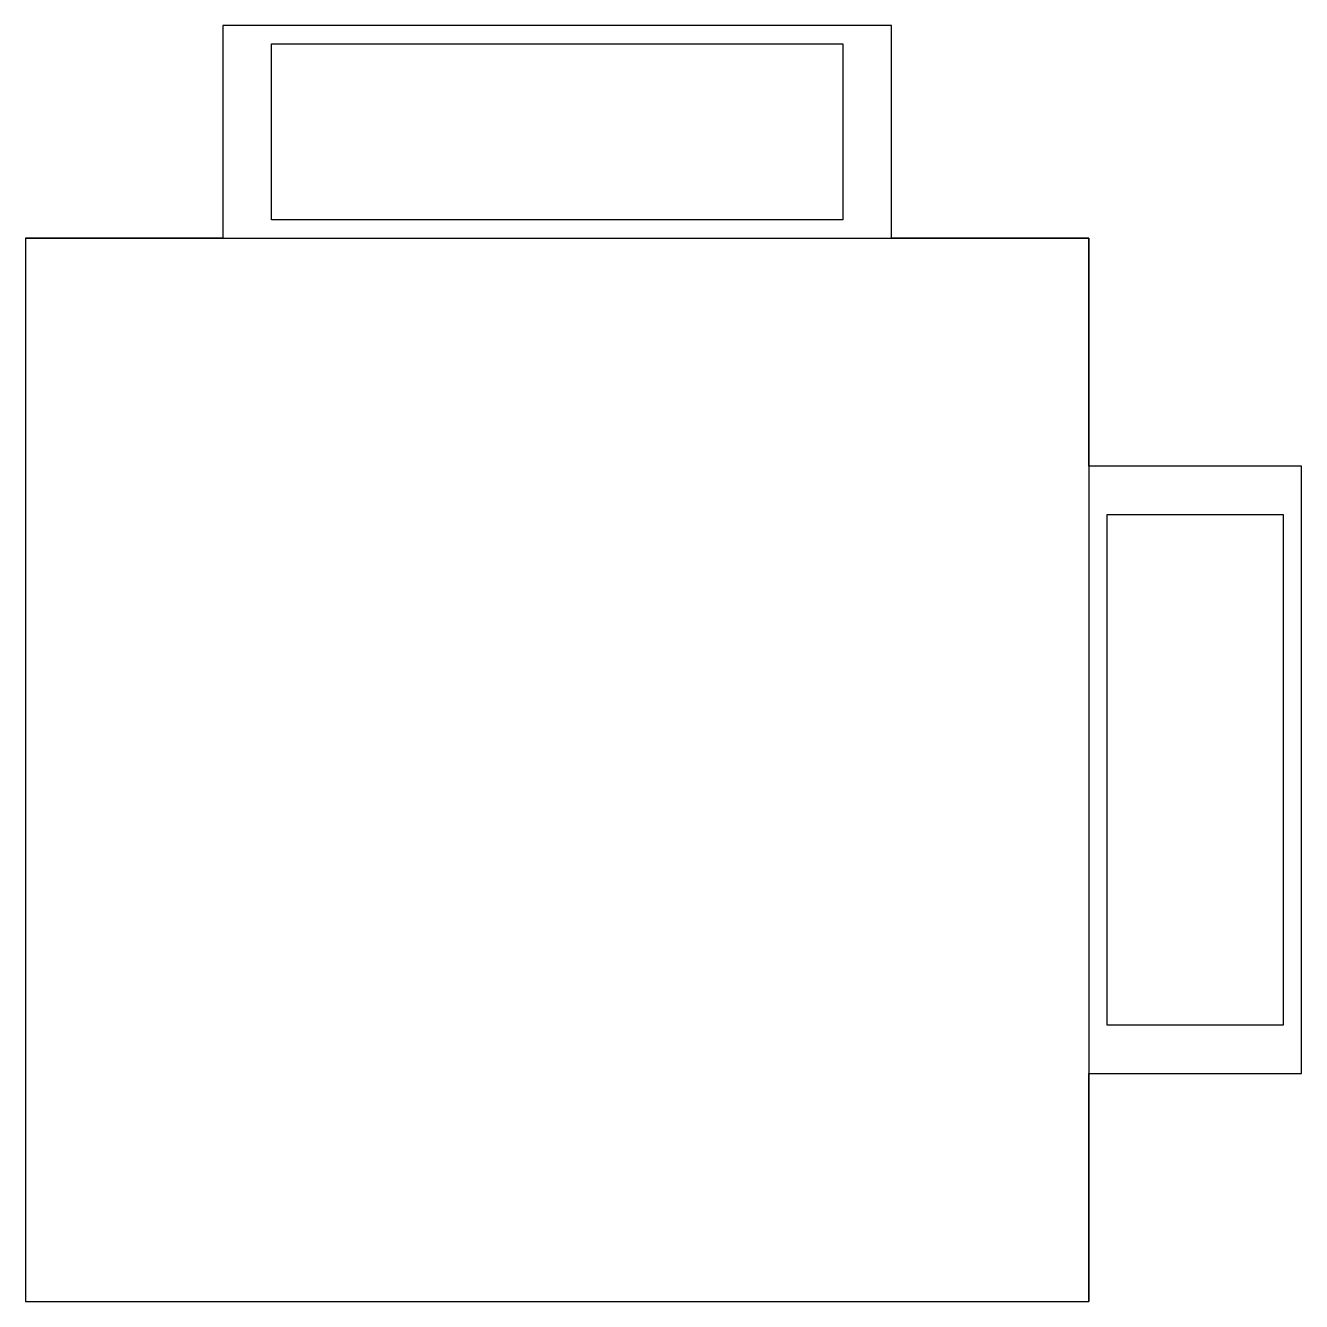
# Model space of a CAD drawing. Header units: millimetres. Extents: x -17.5 to 3.5, y 0 to 21.
import ezdxf

# ---------------------------------------------------------------- set-up
doc = ezdxf.new("R2010")
doc.units = ezdxf.units.MM
doc.layers.get('0').update_dxf_attribs({"linetype": 'CONTINUOUS'})

msp = doc.modelspace()

# ---------------------------------------------------------------- linework, layer by layer
for p, q in [((-17.5, 17.5), (0, 17.5)), ((0, 17.5), (0, 0))]:
    msp.add_line(p, q)
for points in [[(0, 13.75), (0, 17.5), (-3.25, 17.5), (-3.25, 21), (-14.25, 21), (-14.25, 17.5), (-17.5, 17.5), (-17.5, 0), (0, 0), (0, 3.75), (3.5, 3.75), (3.5, 13.75)], [(-13.45, 20.7), (-4.05, 20.7), (-4.05, 17.8), (-13.45, 17.8)], [(0.3, 12.95), (3.2, 12.95), (3.2, 4.55), (0.3, 4.55)]]:
    msp.add_lwpolyline(points, close=True)

doc.saveas('drawing.dxf')
